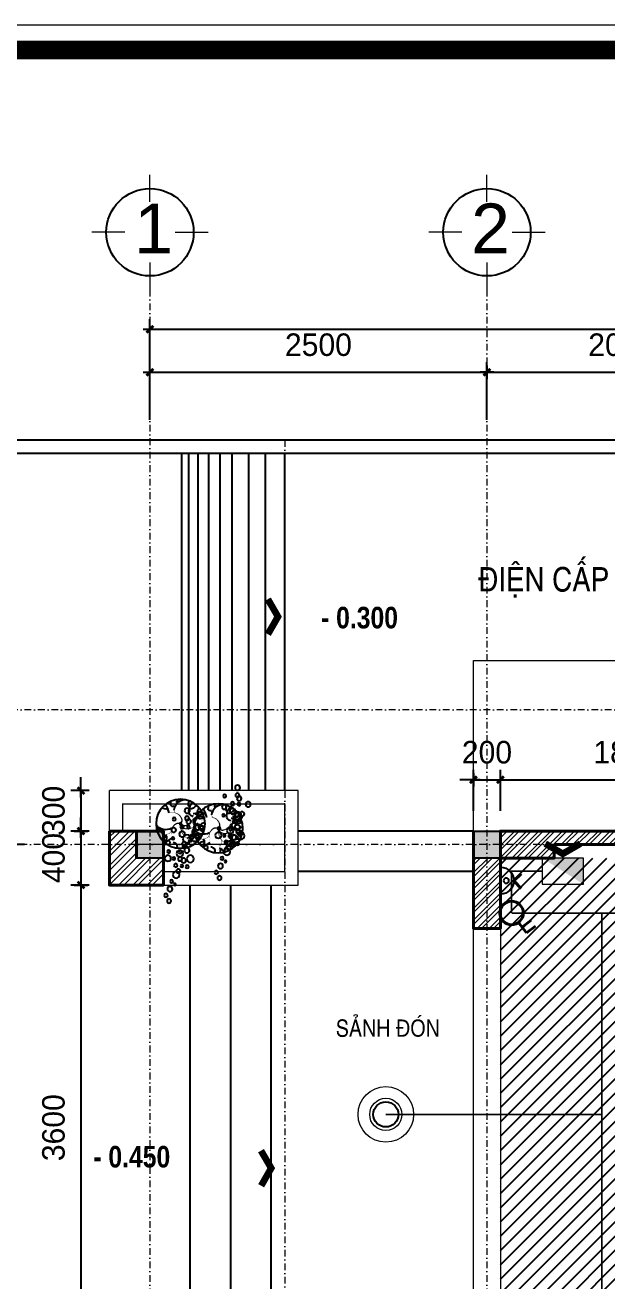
# Model space of a CAD drawing. Header units: millimetres. Extents: x 615730 to 2792744, y 139412 to 597571.
# Drawn here: x 1263817 to 1268132, y 266038 to 275353 of the extents above; entities that cross this region are included whole.
import ezdxf
from ezdxf.enums import TextEntityAlignment as Align

# ---------------------------------------------------------------- set-up
doc = ezdxf.new("R2010")
doc.units = ezdxf.units.MM
doc.header["$MEASUREMENT"] = 0
doc.header["$PDMODE"] = 34
for name, pattern in [('DASHDOT', [1, 0.5, -0.25, 0, -0.25]), ('HIDDEN2', [0.1875, 0.125, -0.0625]), ('HIDDENX2', [0.75, 0.5, -0.25])]:
    doc.linetypes.add(name, pattern=pattern)
doc.layers.get('0').update_dxf_attribs({"lineweight": 5})
for name, color, linetype, lineweight in [('0.1(9)', 9, 'Continuous', 13), ('1L', 1, 'Continuous', 9), ('net dut', 6, 'DASHDOT', 40), ('NET-THAY', 4, 'Continuous', 20), ('NETNGOAITUONG', 1, 'Continuous', 40), ('NTHAY1', 61, 'Continuous', 25), ('thay', 7, 'Continuous', 15), ('TIM TRUC', 149, 'DASHDOT', 9), ('VLIEU', 250, 'Continuous', 9)]:
    doc.layers.add(name, color=color, linetype=linetype, lineweight=lineweight)
for name, color, linetype in [('8', 8, 'Continuous'), ('DEN', 7, 'Continuous'), ('DIENHOA', 3, 'Continuous'), ('H', 252, 'Continuous'), ('HACH', 250, 'Continuous'), ('NET MANH', 252, 'Continuous'), ('netthay', 3, 'Continuous'), ('TEXT', 2, 'Continuous'), ('VL', 155, 'Continuous')]:
    doc.layers.add(name, color=color, linetype=linetype)
doc.styles.add('H280', font='', dxfattribs={"height": 200})
doc.styles.add('KT OZON', font='', dxfattribs={"height": 200})
doc.styles.get("Standard").update_dxf_attribs({"font": ''})
doc.styles.add('STYLE2', font='')
doc.styles.add('VNI-AVO', font='vni-roms.shx')
doc.styles.get('H280').set_extended_font_data('VNI-Avo')
doc.styles.get('KT OZON').set_extended_font_data('VNI-Helve')
doc.styles.get('Standard').set_extended_font_data('VNI-Avo')
doc.styles.get('STYLE2').set_extended_font_data('.VnArial NarrowH')
doc.dimstyles.new('1-50b', dxfattribs={"dimtxt": 167, "dimasz": 50, "dimexe": 75, "dimexo": 150, "dimgap": 120, "dimtad": 1, "dimdec": 0, "dimzin": 12, "dimtxsty": 'VNI-AVO', "dimblk": ']', "dimcen": 0, "dimdle": 50, "dimclrd": 252, "dimclre": 252, "dimclrt": 2, "dimadec": 0, "dimazin": 0, "dimtfac": 1, "dimtdec": 0, "dimtix": 1, "dimtmove": 2, "dimatfit": 0, "dimldrblk": 'OPEN90', "dimfxl": 1, "dimlwd": -1, "dimlwe": -1, "dimarcsym": 0})

# ---------------------------------------------------------------- blocks, each defined once
blk = doc.blocks.new('cay6')
at = {"color": 3}
for points in [[(-301, 851, 0, 0, -0.047364), (-273, 733, 0, 0, -0.075072), (-274, 656, 0, 0, -0.003543), (-289, 561, 0, 0, -0.010099), (-296, 528, 0, 2.51, -0.013906), (-312, 463, 2.51, 6, 0.01), (-335, 372, 6, 7.96, 0.046202), (-340, 331, 7.96, 12, 0.022337), (-340, 244, 12, 12, 0)], [(-59, 901, 0, 1.39, 0), (-40, 858, 1.39, 2.61, 0), (-22, 821, 2.61, 3.67, 0), (-5, 788, 3.67, 4.61, 0), (10, 760, 4.61, 5.43, 0), (23, 736, 5.43, 6.17, 0), (36, 714, 6.17, 6.84, 0), (47, 695, 6.84, 7.45, 0), (57, 677, 7.45, 8.04, 0), (67, 659, 8.04, 8.59, 0), (75, 642, 8.59, 9.13, 0), (82, 625, 9.13, 9.65, 0), (88, 609, 9.65, 10.2, 0), (94, 593, 10.2, 10.7, 0), (99, 576, 10.7, 11.2, 0), (103, 560, 11.2, 11.7, 0), (107, 543, 11.7, 12.2, 0), (110, 526, 12.2, 12.7, 0), (112, 509, 12.7, 13.2, 0), (114, 492, 13.2, 13.6, 0), (115, 477, 13.6, 14.1, 0), (117, 462, 14.1, 14.4, 0), (118, 449, 14.4, 14.8, 0), (118, 439, 14.8, 15, 0), (119, 430, 15, 15, 0)], [(723, 533, 0, 4.75, -0.101447), (695, 371, 4.75, 9, -0.113734), (611, 249, 9, 15.4, -0.04857), (503, 168, 15.4, 18, -0.124462), (452, 152, 18, 23.4, -0.142517), (378, 170, 23.4, 30, 0.11679), (289, 195, 30, 37.5, 0.058327), (194, 189, 37.5, 45, 0.057981), (103, 161, 45, 51.3, 0.142519), (41, 109, 51.3, 60, 0.100124), (-2, 3, 60, 60, 0)], [(565, 699, 0, 3.73, 0), (470, 663, 3.73, 6.94, 0), (390, 627, 6.94, 9.69, 0), (323, 593, 9.69, 12, 0), (268, 560, 12, 14, 0), (223, 529, 14, 15.8, 0), (187, 499, 15.8, 17.2, 0), (157, 472, 17.2, 18.5, 0), (133, 447, 18.5, 19.6, 0), (113, 424, 19.6, 20.6, 0), (96, 403, 20.6, 21.4, 0), (83, 384, 21.4, 22.2, 0), (71, 366, 22.2, 23, 0), (61, 348, 23, 23.7, 0), (53, 330, 23.7, 24.5, 0), (45, 310, 24.5, 25.3, 0), (38, 290, 25.3, 26.1, 0), (31, 267, 26.1, 27.1, 0), (24, 242, 27.1, 28.2, 0), (18, 214, 28.2, 29.4, 0), (12, 181, 29.4, 30.7, 0), (7, 144, 30.7, 32.3, 0), (3, 102, 32.3, 34, 0), (1, 54, 34, 36, 0), (0, 0, 36, 36, 0)], [(-851, 324, 0, 4.75, -0.117411), (-677, 401, 4.75, 9, -0.113734), (-529, 394, 9, 15.4, -0.04857), (-403, 346, 15.4, 18, -0.124462), (-362, 311, 18, 23.4, -0.142517), (-338, 239, 23.4, 30, 0.11679), (-312, 150, 30, 37.5, 0.058327), (-257, 73, 37.5, 45, 0.057981), (-185, 11, 45, 51.3, 0.142519), (-108, -14, 51.3, 60, 0.100124), (4, 5, 60, 60, 0)], [(-136, -882, 0, 4.75, -0.101447), (-231, -747, 4.75, 9, -0.113734), (-257, -602, 9, 15.4, -0.04857), (-238, -468, 15.4, 18, -0.124462), (-213, -421, 18, 23.4, -0.142517), (-148, -381, 23.4, 30, 0.11679), (-66, -336, 30, 37.5, 0.058327), (-4, -265, 37.5, 45, 0.057981), (41, -181, 45, 51.3, 0.142519), (48, -100, 51.3, 60, 0.100124), (4, 5, 60, 60, 0)], [(903, -6, 0, 4.75, -0.101447), (783, -119, 4.75, 9, -0.113734), (643, -166, 9, 15.4, -0.04857), (507, -166, 15.4, 18, -0.124462), (457, -148, 18, 23.4, -0.142517), (408, -90, 23.4, 30, 0.11679), (352, -16, 30, 37.5, 0.058327), (273, 36, 37.5, 45, 0.057981), (183, 68, 45, 51.3, 0.142519), (102, 63, 51.3, 60, 0.100124), (4, 5, 60, 60, 0)], [(889, -188, 0, 0, -0.051925), (762, -147, 0, 0, -0.075072), (697, -106, 0, 0, -0.003543), (625, -42, 0, 0, -0.010099), (601, -19, 0, 2.51, -0.013906), (554, 29, 2.51, 6, 0.01), (489, 96, 6, 7.96, 0.046202), (457, 123, 7.96, 12, 0.022337), (384, 169, 12, 12, 0)], [(-752, -481, 0, 0, -0.047364), (-644, -427, 0, 0, -0.075072), (-569, -410, 0, 0, -0.003543), (-473, -405, 0, 0, -0.010099), (-439, -404, 0, 2.51, -0.013906), (-372, -405, 2.51, 6, 0.01), (-278, -407, 6, 7.96, 0.046202), (-237, -403, 7.96, 12, 0.022337), (-152, -384, 12, 12, 0)], [(602, -682, 0, 0, -0.051925), (525, -574, 0, 0, -0.075072), (498, -502, 0, 0, -0.003543), (479, -408, 0, 0, -0.010099), (473, -375, 0, 2.51, -0.013906), (464, -308, 2.51, 6, 0.01), (453, -215, 6, 7.96, 0.046202), (444, -175, 7.96, 12, 0.022337), (412, -94, 12, 12, 0)]]:
    blk.add_lwpolyline(points, format="xyseb", dxfattribs=at)
for radius in [910, 31.2]:
    blk.add_circle((0, 0), radius, dxfattribs=at)
for centre, radius, start, end in [((-560, 650), 161, 206.9747, 283.8366), ((-699, 515), 180, 317.9201, 61.3062), ((577, 2099), 1803, 230.6519, 240.993), ((-581, 705), 178, 325.9377, 27.6734), ((-292, 844), 160, 275.9576, 15.346), ((-72, 1038), 322, 287.8155, 329.9501), ((213, 862), 135, 165.1955, 220.8846), ((360, 806), 125, 147.1446, 246.1704), ((438, 703), 240, 220.548, 303.4532), ((448, 679), 140, 117.772, 215.0472), ((591, 588), 158, 146.3077, 234.234), ((660, 313), 219, 124.8578, 221.244), ((493, 725), 81.6, 236.5412, 344.1524), ((697, 688), 294, 226.9209, 288.6448), ((452, 611), 144, 304.8578, 28.418), ((654, 376), 152, 42.3063, 123.4532), ((538, 601), 103, 310.4247, 10.9712), ((-541, -234), 457, 61.8279, 143.8629), ((-1003, 517), 363, 287.4355, 341.1546), ((668, -73), 187, 136.9339, 223.8702), ((720, -144), 219, 88.0065, 184.3927), ((1470, -1593), 1803, 108.6285, 118.9696), ((953, 35), 291, 110.3981, 183.246), ((830, 118), 158, 109.4563, 197.3826), ((796, 343), 164, 241.098, 295.9073), ((733, 219), 144, 268.0065, 351.5666), ((902, 128), 178, 204.1109, 265.65), ((833, 286), 81.6, 199.6898, 307.301), ((752, 336), 72.8, 289.4563, 19.8214), ((-2164, 100), 1803, 332.9907, 343.7931), ((495, -457), 187, 100.0825, 187.0188), ((225, -2155), 1803, 71.7772, 82.1182), ((1008, 255), 659, 223.8702, 253.9919), ((788, -543), 291, 73.5468, 146.3946), ((748, -416), 233, 55.3708, 133.8299), ((803, -437), 178, 167.2596, 228.7987), ((776, -326), 144, 165.1452, 270.8962), ((847, -202), 164, 204.2467, 259.056), ((-549, -721), 178, 68.9344, 138.3931), ((-602, -759), 224, 347.0563, 4.767), ((-291, -733), 88.3, 66.2178, 184.767), ((187, -471), 425, 184.5943, 267.0236), ((-71, -822), 66.7, 129.0834, 263.4578), ((429, -726), 144, 128.2939, 234.0449), ((964, -400), 659, 187.0188, 217.1406), ((353, -781), 233, 18.5195, 96.9786)]:
    blk.add_arc(centre, radius, start, end, dxfattribs=at)
blk = doc.blocks.new('CAY')
at = {"layer": 'DIENHOA', "lineweight": -2}
for centre, radius in [((-125, -15), 22.6), ((0, 0), 52.8), ((479, -19), 37.7), ((-687, -140), 30.2), ((-619, -207), 26.4), ((-513, -173), 37.7), ((-426, -121), 15.1), ((-396, -181), 22.6), ((-283, -140), 49.1), ((-223, -124), 30.2), ((-151, -185), 26.4), ((-136, -94), 18.9), ((-49, -90), 34), ((-42, -147), 30.2), ((34, -173), 49.1), ((57, -173), 22.6), ((106, -83), 37.7), ((189, -143), 34), ((272, -128), 60.3), ((260, -64), 11.3), ((321, -215), 41.5), ((317, -68), 33.9), ((445, -151), 22.6), ((528, -170), 33.9), ((566, -207), 30.2), ((-79, -324), 45.3), ((-60, -238), 18.9), ((19, -339), 22.6), ((226, -328), 18.9), ((347, -351), 34), ((426, -245), 26.4), ((506, -388), 22.6), ((676, -234), 37.7)]:
    blk.add_circle(centre, radius, dxfattribs=at)
blk = doc.blocks.new('TRUC 1')
at = {"ltscale": 50}
blk.add_circle((0, -9525), 8572, dxfattribs=at)
at = {"layer": '0.1(9)', "ltscale": 50}
for p, q in [((0, -3572), (0, 1782)), ((-4942, -9525), (-11427, -9525)), ((4942, -9525), (11427, -9525)), ((0, -15478), (0, -20832))]:
    blk.add_line(p, q, dxfattribs=at)
at = {"layer": 'TEXT', "ltscale": 50, "style": 'H280'}
blk.add_attdef('1', text='', height=10478, dxfattribs=at).set_placement((-214, -4892), align=Align.CENTER)
blk = doc.blocks.new(']')
for p, q in [((1, 0), (-1, 0)), ((0, 1), (0, -1))]:
    blk.add_line(p, q)
at = {"color": 9, "const_width": 0.4}
blk.add_lwpolyline([(-0.51, -0.51), (0.51, 0.51)], dxfattribs=at)
blk = doc.blocks.new('*D2638')
at = {"layer": 'DEFPOINTS', "color": 0, "ltscale": 10, "transparency": 16777216}
for p in [(1263282.3, 269274.5), (1263963.9, 269274.5), (1264071.8, 265274.5, -2.7)]:
    blk.add_point(p, dxfattribs=at)
at = {"layer": 'VL', "color": 252, "ltscale": 10, "transparency": 16777216}
for p, q in [((1263813.9, 269274.5), (1263207.3, 269274.5)), ((1263282.3, 265324.5), (1263282.3, 269224.5)), ((1263921.8, 265274.5), (1263207.3, 265274.5))]:
    blk.add_line(p, q, dxfattribs=at)
at = {"layer": 'VL', "color": 252, "ltscale": 10, "transparency": 16777216, "xscale": 50, "yscale": 50, "zscale": 50}
for p, rotation in [((1263282.3, 269274.5), 90), ((1263282.3, 265274.5), 270)]:
    blk.add_blockref(']', p, dxfattribs=dict(at, rotation=rotation))
at = {"layer": 'VL', "color": 2, "ltscale": 10, "transparency": 16777216, "insert": (1263078.8, 267274.5), "char_height": 167, "attachment_point": 5, "rotation": 90, "style": 'VNI-AVO'}
blk.add_mtext('4000', dxfattribs=at)
blk = doc.blocks.new('_Open90')
at = {"color": 0, "linetype": 'ByBlock', "lineweight": -2}
for p, q in [((0, 0), (-1, 0)), ((-0.5, 0.5), (0, 0)), ((0, 0), (-0.5, -0.5))]:
    blk.add_line(p, q, dxfattribs=at)
blk = doc.blocks.new('*D2639')
at = {"layer": 'DEFPOINTS', "color": 0, "ltscale": 10, "transparency": 16777216}
for p in [(1263282.3, 270274.2), (1263463.1, 270274.2, 0), (1263963.9, 269274.5)]:
    blk.add_point(p, dxfattribs=at)
at = {"layer": 'VL', "color": 252, "ltscale": 10, "transparency": 16777216}
for p, q in [((1263313.1, 270274.2), (1263207.3, 270274.2)), ((1263282.3, 269324.5), (1263282.3, 270224.2)), ((1263813.9, 269274.5), (1263207.3, 269274.5))]:
    blk.add_line(p, q, dxfattribs=at)
at = {"layer": 'VL', "color": 252, "ltscale": 10, "transparency": 16777216, "xscale": 50, "yscale": 50, "zscale": 50}
for p, rotation in [((1263282.3, 270274.2), 90), ((1263282.3, 269274.5), 270)]:
    blk.add_blockref(']', p, dxfattribs=dict(at, rotation=rotation))
at = {"layer": 'VL', "color": 2, "ltscale": 10, "transparency": 16777216, "insert": (1263078.8, 269774.3), "char_height": 167, "attachment_point": 5, "rotation": 90, "style": 'VNI-AVO'}
blk.add_mtext('1000', dxfattribs=at)
blk = doc.blocks.new('*D2643')
at = {"layer": 'DEFPOINTS', "color": 0, "ltscale": 10, "transparency": 16777216}
for p in [(1267242.5, 272777.7), (1264743, 272274.5, -1.1), (1267242.5, 272274.5)]:
    blk.add_point(p, dxfattribs=at)
at = {"layer": 'VL', "color": 252, "ltscale": 10, "transparency": 16777216}
for p, q in [((1264743, 272424.5), (1264743, 272852.7)), ((1267242.5, 272424.5), (1267242.5, 272852.7)), ((1264793, 272777.7), (1267192.5, 272777.7))]:
    blk.add_line(p, q, dxfattribs=at)
at = {"layer": 'VL', "color": 252, "ltscale": 10, "transparency": 16777216, "xscale": 50, "yscale": 50, "zscale": 50, "rotation": 180}
blk.add_blockref(']', (1264743, 272777.7), dxfattribs=at)
at = {"layer": 'VL', "color": 252, "ltscale": 10, "transparency": 16777216, "xscale": 50, "yscale": 50, "zscale": 50}
blk.add_blockref(']', (1267242.5, 272777.7), dxfattribs=at)
at = {"layer": 'VL', "color": 2, "ltscale": 10, "transparency": 16777216, "insert": (1265992.8, 272981.2), "char_height": 167, "attachment_point": 5, "style": 'VNI-AVO'}
blk.add_mtext('2500', dxfattribs=at)
blk = doc.blocks.new('*D2644')
at = {"layer": 'DEFPOINTS', "color": 0, "ltscale": 10, "transparency": 16777216}
for p in [(1269242.5, 272777.7), (1269242.5, 272777.7), (1267242.5, 272274.5)]:
    blk.add_point(p, dxfattribs=at)
at = {"layer": 'VL', "color": 252, "ltscale": 10, "transparency": 16777216}
for p, q in [((1267242.5, 272424.5), (1267242.5, 272852.7)), ((1267292.5, 272777.7), (1269192.5, 272777.7)), ((1269242.5, 272627.7), (1269242.5, 272702.7))]:
    blk.add_line(p, q, dxfattribs=at)
at = {"layer": 'VL', "color": 252, "ltscale": 10, "transparency": 16777216, "xscale": 50, "yscale": 50, "zscale": 50, "rotation": 180}
blk.add_blockref(']', (1267242.5, 272777.7), dxfattribs=at)
at = {"layer": 'VL', "color": 252, "ltscale": 10, "transparency": 16777216, "xscale": 50, "yscale": 50, "zscale": 50}
blk.add_blockref(']', (1269242.5, 272777.7), dxfattribs=at)
at = {"layer": 'VL', "color": 2, "ltscale": 10, "transparency": 16777216, "insert": (1268242.5, 272981.2), "char_height": 167, "attachment_point": 5, "style": 'VNI-AVO'}
blk.add_mtext('2000', dxfattribs=at)
blk = doc.blocks.new('*D2649')
at = {"layer": 'DEFPOINTS', "color": 0, "ltscale": 10, "transparency": 16777216}
for p in [(1285343.3, 273096.8), (1264743, 272274.5), (1285343.3, 272274.5)]:
    blk.add_point(p, dxfattribs=at)
at = {"layer": 'VL', "color": 252, "ltscale": 10, "transparency": 16777216}
for p, q in [((1264743, 272424.5), (1264743, 273171.8)), ((1285343.3, 272424.5), (1285343.3, 273171.8)), ((1264793, 273096.8), (1285293.3, 273096.8))]:
    blk.add_line(p, q, dxfattribs=at)
at = {"layer": 'VL', "color": 252, "ltscale": 10, "transparency": 16777216, "xscale": 50, "yscale": 50, "zscale": 50, "rotation": 180}
blk.add_blockref(']', (1264743, 273096.8), dxfattribs=at)
at = {"layer": 'VL', "color": 252, "ltscale": 10, "transparency": 16777216, "xscale": 50, "yscale": 50, "zscale": 50}
blk.add_blockref(']', (1285343.3, 273096.8), dxfattribs=at)
at = {"layer": 'VL', "color": 2, "ltscale": 10, "transparency": 16777216, "insert": (1275043.2, 273300.3), "char_height": 167, "attachment_point": 5, "style": 'VNI-AVO'}
blk.add_mtext('20600', dxfattribs=at)
blk = doc.blocks.new('*D2674')
at = {"layer": 'DEFPOINTS', "color": 0, "ltscale": 10, "transparency": 16777216}
for p in [(1267342.5, 269755.1), (1267142.5, 269374.5), (1267342.5, 269374.5)]:
    blk.add_point(p, dxfattribs=at)
at = {"layer": 'VL', "color": 252, "ltscale": 10, "transparency": 16777216}
for p, q in [((1267092.5, 269755.1), (1267042.5, 269755.1)), ((1267142.5, 269524.5), (1267142.5, 269830.1)), ((1267142.5, 269755.1), (1267342.5, 269755.1)), ((1267342.5, 269524.5), (1267342.5, 269830.1)), ((1267392.5, 269755.1), (1267442.5, 269755.1))]:
    blk.add_line(p, q, dxfattribs=at)
at = {"layer": 'VL', "color": 252, "ltscale": 10, "transparency": 16777216, "xscale": 50, "yscale": 50, "zscale": 50}
blk.add_blockref(']', (1267142.5, 269755.1), dxfattribs=at)
at = {"layer": 'VL', "color": 252, "ltscale": 10, "transparency": 16777216, "xscale": 50, "yscale": 50, "zscale": 50, "rotation": 180}
blk.add_blockref(']', (1267342.5, 269755.1), dxfattribs=at)
at = {"layer": 'VL', "color": 2, "ltscale": 10, "transparency": 16777216, "insert": (1267242.5, 269958.6), "char_height": 167, "attachment_point": 5, "style": 'VNI-AVO'}
blk.add_mtext('200', dxfattribs=at)
blk = doc.blocks.new('*D2675')
at = {"layer": 'DEFPOINTS', "color": 0, "ltscale": 10, "transparency": 16777216}
for p in [(1269217.3, 269755), (1267342.5, 269374.5), (1269217.3, 269374.4)]:
    blk.add_point(p, dxfattribs=at)
at = {"layer": 'VL', "color": 252, "ltscale": 10, "transparency": 16777216}
for p, q in [((1267342.5, 269524.5), (1267342.5, 269830)), ((1267392.5, 269755), (1269167.3, 269755)), ((1269217.3, 269524.4), (1269217.3, 269830))]:
    blk.add_line(p, q, dxfattribs=at)
at = {"layer": 'VL', "color": 252, "ltscale": 10, "transparency": 16777216, "xscale": 50, "yscale": 50, "zscale": 50, "rotation": 180}
blk.add_blockref(']', (1267342.5, 269755), dxfattribs=at)
at = {"layer": 'VL', "color": 252, "ltscale": 10, "transparency": 16777216, "xscale": 50, "yscale": 50, "zscale": 50}
blk.add_blockref(']', (1269217.3, 269755), dxfattribs=at)
at = {"layer": 'VL', "color": 2, "ltscale": 10, "transparency": 16777216, "insert": (1268279.9, 269958.5), "char_height": 167, "attachment_point": 5, "style": 'VNI-AVO'}
blk.add_mtext('1875', dxfattribs=at)
blk = doc.blocks.new('*D2680')
at = {"layer": 'DEFPOINTS', "color": 0, "ltscale": 10, "transparency": 16777216}
for p in [(1264443, 269674.8, 44.2), (1264231.7, 269374.5), (1264443, 269374.5, 47.3)]:
    blk.add_point(p, dxfattribs=at)
at = {"layer": 'VL', "color": 252, "ltscale": 10, "transparency": 16777216}
for p, q in [((1264231.7, 269724.8), (1264231.7, 269774.8)), ((1264293, 269674.8), (1264156.7, 269674.8)), ((1264231.7, 269674.8), (1264231.7, 269374.5)), ((1264293, 269374.5), (1264156.7, 269374.5)), ((1264231.7, 269324.5), (1264231.7, 269274.5))]:
    blk.add_line(p, q, dxfattribs=at)
at = {"layer": 'VL', "color": 252, "ltscale": 10, "transparency": 16777216, "xscale": 50, "yscale": 50, "zscale": 50}
for p, rotation in [((1264231.7, 269674.8), 270), ((1264231.7, 269374.5), 90)]:
    blk.add_blockref(']', p, dxfattribs=dict(at, rotation=rotation))
at = {"layer": 'VL', "color": 2, "ltscale": 10, "transparency": 16777216, "insert": (1264028.2, 269524.6), "char_height": 167, "attachment_point": 5, "rotation": 90, "style": 'VNI-AVO'}
blk.add_mtext('300', dxfattribs=at)
blk = doc.blocks.new('*D2681')
at = {"layer": 'DEFPOINTS', "color": 0, "ltscale": 10, "transparency": 16777216}
for p in [(1264443, 269374.5, 47.3), (1264231.7, 268974.5), (1264443, 268974.5)]:
    blk.add_point(p, dxfattribs=at)
at = {"layer": 'VL', "color": 252, "ltscale": 10, "transparency": 16777216}
for p, q in [((1264231.7, 269424.5), (1264231.7, 269474.5)), ((1264293, 269374.5), (1264156.7, 269374.5)), ((1264231.7, 269374.5), (1264231.7, 268974.5)), ((1264293, 268974.5), (1264156.7, 268974.5)), ((1264231.7, 268924.5), (1264231.7, 268874.5))]:
    blk.add_line(p, q, dxfattribs=at)
at = {"layer": 'VL', "color": 252, "ltscale": 10, "transparency": 16777216, "xscale": 50, "yscale": 50, "zscale": 50}
for p, rotation in [((1264231.7, 269374.5), 270), ((1264231.7, 268974.5), 90)]:
    blk.add_blockref(']', p, dxfattribs=dict(at, rotation=rotation))
at = {"layer": 'VL', "color": 2, "ltscale": 10, "transparency": 16777216, "insert": (1264028.2, 269174.5), "char_height": 167, "attachment_point": 5, "rotation": 90, "style": 'VNI-AVO'}
blk.add_mtext('400', dxfattribs=at)
blk = doc.blocks.new('*D2682')
at = {"layer": 'DEFPOINTS', "color": 0, "ltscale": 10, "transparency": 16777216}
for p in [(1264443, 268974.5), (1264231.7, 265374.5), (1264427.4, 265374.5)]:
    blk.add_point(p, dxfattribs=at)
at = {"layer": 'VL', "color": 252, "ltscale": 10, "transparency": 16777216}
for p, q in [((1264293, 268974.5), (1264156.7, 268974.5)), ((1264231.7, 268924.5), (1264231.7, 265424.5)), ((1264277.4, 265374.5), (1264156.7, 265374.5))]:
    blk.add_line(p, q, dxfattribs=at)
at = {"layer": 'VL', "color": 252, "ltscale": 10, "transparency": 16777216, "xscale": 50, "yscale": 50, "zscale": 50}
for p, rotation in [((1264231.7, 268974.5), 90), ((1264231.7, 265374.5), 270)]:
    blk.add_blockref(']', p, dxfattribs=dict(at, rotation=rotation))
at = {"layer": 'VL', "color": 2, "ltscale": 10, "transparency": 16777216, "insert": (1264028.2, 267174.5), "char_height": 167, "attachment_point": 5, "rotation": 90, "style": 'VNI-AVO'}
blk.add_mtext('3600', dxfattribs=at)
blk = doc.blocks.new('S-3G')
for p, q in [((0, 2.711), (0, 1.74)), ((0, 2.711), (0.838, 2.711)), ((0, 2.175), (0.838, 2.175))]:
    blk.add_line(p, q)
blk.add_circle((0, 0.87), 0.87)
blk = doc.blocks.new('WLH')
at = {"layer": 'DEN'}
blk.add_line((0, -258), (0, 258), dxfattribs=at)
at = {"layer": 'DEN', "color": 1}
blk.add_circle((87, 0), 39, dxfattribs=at)
at = {"layer": 'DEN'}
blk.add_arc((0, 0), 200, 270, 90, dxfattribs=at)
blk = doc.blocks.new('dfdfdf')
at = {"layer": 'NETNGOAITUONG', "ltscale": 100}
blk.add_lwpolyline([(-110278.2, 93063.9), (-110337.1, 93118.7), (-110387.7, 93063.9)], dxfattribs=at)
at = {"layer": 'NETNGOAITUONG', "ltscale": 100, "xscale": 0.5, "yscale": 0.5, "zscale": 0.5, "rotation": 270}
blk.add_blockref('WLH', (-110337.1, 93218.7), dxfattribs=at)

msp = doc.modelspace()

# ---------------------------------------------------------------- hatches: boundary and pattern name
at = {"layer": 'H'}
h = msp.add_hatch(color=5, dxfattribs=at)
h.set_gradient(color1=(0, 0, 255), one_color=1, tint=1, name='SPHERICAL')
h.paths.add_polyline_path([(1267958.6, 268980.6), (1267958.6, 269174.5), (1267652, 269174.5)])
at = {"layer": 'HACH', "ltscale": 10}
h = msp.add_hatch(dxfattribs=at)
h.set_pattern_fill('ANSI31', color=256, scale=600, style=0)
h.set_pattern_definition([(45, (599203.67, 2341.64), (-53.0330086, 53.0330086), [])])
h.paths.add_polyline_path([(1268242.5, 268274.5), (1272342, 268274.5), (1272342, 265874.5), (1268242.5, 265874.5)], flags=16)
h.paths.add_polyline_path([(1269342.5, 264974.5), (1267342.5, 264974.5), (1267342.5, 269174.5), (1273242, 269174.5), (1273242, 264974.5), (1271662, 264974.5), (1271662, 264674.5), (1269342.5, 264674.5)])
at = {"layer": 'VLIEU', "ltscale": 10}
h = msp.add_hatch(dxfattribs=at)
h.set_pattern_fill('STEEL', color=256, scale=600, style=0)
h.set_pattern_definition([(45, (688865.626, 17005.424), (-53.033009, 53.033009), []), (45, (688865.626, 17042.924), (-53.033009, 53.033009), [])])
h.paths.add_polyline_path([(1264843, 269174.5), (1264643, 269174.5), (1264643, 269274.5), (1264443, 269274.5), (1264443, 268974.5), (1264843, 268974.5)])
h.paths.add_polyline_path([(1264643, 269374.5), (1264443, 269374.5), (1264443, 269274.5), (1264643, 269274.5)])
h = msp.add_hatch(dxfattribs=at)
h.set_pattern_fill('STEEL', color=256, scale=500, style=0)
h.set_pattern_definition([(45, (600767.42, -28937.12), (-44.194174, 44.194174), []), (45, (600767.42, -28905.87), (-44.194174, 44.194174), [])])
h.paths.add_polyline_path([(1267342.5, 269174.5), (1267142.5, 269174.5), (1267142.5, 268653), (1267342.3, 268653)])
h.paths.add_polyline_path([(1267742.3, 269274.5), (1268817, 269274.5), (1268817, 269174.5), (1269217.3, 269174.5), (1269217.3, 269374.5), (1267342.5, 269374.5), (1267342.5, 269174.5), (1267742.3, 269174.5)])

# ---------------------------------------------------------------- linework, layer by layer
at = {"layer": '1L'}
msp.add_lwpolyline([(1267958.6, 269174.5), (1267652, 269174.5), (1267652, 268980.6), (1267958.6, 268980.6)], close=True, dxfattribs=at)
at = {"layer": '8'}
msp.add_circle((1266492.5, 267273), 93.1, dxfattribs=at)
at = {"layer": 'H', "const_width": 138.2}
msp.add_lwpolyline([(1261127.8, 256183.5), (1288130.6, 256183.5), (1288130.6, 275168.5), (1261127.8, 275168.5)], close=True, dxfattribs=at)
at = {"layer": 'net dut', "linetype": 'HIDDEN2', "ltscale": 400, "const_width": 12.1}
for points in [[(1270257.7, 269223.1), (1270257.7, 268766.8), (1267425.2, 268766.8)], [(1267652, 269077.5), (1267425.2, 269077.5), (1267425.2, 268766.8)], [(1269278.7, 265325.9), (1268094.1, 265325.9), (1268094.1, 268766.8)], [(1266492.5, 267273), (1268094.1, 267273)]]:
    msp.add_lwpolyline(points, dxfattribs=at)
at = {"layer": 'NET MANH'}
for p, q in [((1267142.5, 269374.5, 280), (1265842.5, 269374.5)), ((1267142.5, 269074.5, 280), (1265842.5, 269074.5)), ((1265042.5, 265374.5), (1265042.5, 268974.5, 247.1)), ((1265342.5, 265374.5), (1265342.5, 268974.5, 247.1)), ((1265642.5, 265374.5), (1265642.5, 268974.5, 247.1))]:
    msp.add_line(p, q, dxfattribs=at)
at = {"layer": 'NET MANH', "elevation": -13.1}
msp.add_lwpolyline([(1264643, 269374.5), (1264843, 269374.5), (1264843, 269174.5), (1264643, 269174.5)], close=True, dxfattribs=at)
at = {"layer": 'NET MANH'}
msp.add_lwpolyline([(1267142.5, 269374.5), (1267342.5, 269374.5), (1267342.5, 269174.5), (1267142.5, 269174.5)], close=True, dxfattribs=at)
for points in [[(1264643, 269174.5, -13.1), (1264843, 269174.5, -13.1), (1264643, 269374.5, -13.1), (1264843, 269374.5, -13.1)], [(1267142.5, 269174.5), (1267342.5, 269174.5), (1267142.5, 269374.5), (1267342.5, 269374.5)]]:
    msp.add_solid(points, dxfattribs=at)
at = {"layer": 'NET-THAY'}
for p, q in [((1265842.5, 269674.9), (1264443, 269674.8, 44.2)), ((1264443, 269374.5, 47.3), (1264443, 269674.8, 44.2)), ((1265842.5, 268974.5), (1265842.5, 269674.9)), ((1264543, 269374.5, 47.3), (1264543, 269579.5)), ((1265742.5, 269574.8), (1264543, 269574.8, 45.3)), ((1265742.5, 269074.5), (1265742.5, 269582.6)), ((1265742.5, 269274.5, 159.3), (1264643, 269274.5, 64.6)), ((1264843, 269074.5, 126.9), (1265742.5, 269074.5, 12.7)), ((1264843, 268974.5, 126.9), (1265842.5, 268974.5))]:
    msp.add_line(p, q, dxfattribs=at)
at = {"layer": 'NETNGOAITUONG'}
for p, q in [((1264643, 269374.5, -13.1), (1264643, 269174.5, -13.1)), ((1267142.5, 269374.5), (1267142.5, 269174.5))]:
    msp.add_line(p, q, dxfattribs=at)
at = {"layer": 'NETNGOAITUONG', "elevation": 126.9}
msp.add_lwpolyline([(1264443, 269374.5), (1264843, 269374.5), (1264843, 268974.5), (1264443, 268974.5)], close=True, dxfattribs=at)
at = {"layer": 'NETNGOAITUONG', "elevation": 63.4}
msp.add_lwpolyline([(1267342.5, 269274.4), (1267342.3, 268653), (1267142.5, 268653), (1267142.5, 269374.5)], dxfattribs=at)
at = {"layer": 'NETNGOAITUONG'}
msp.add_lwpolyline([(1267742.3, 269274.5), (1268817, 269274.5), (1268817, 269174.5), (1269217.3, 269174.5), (1269217.3, 269374.5), (1267342.5, 269374.5), (1267342.5, 269174.5), (1267742.3, 269174.5)], close=True, dxfattribs=at)
at = {"layer": 'netthay', "color": 9, "elevation": 123.5}
msp.add_lwpolyline([(1265566.8, 267003.9, 50, 50, 0), (1265642.5, 266874.5, 50, 50, 0), (1265568.3, 266744.1, 50, 50, 0), (1265642.5, 266874.5, 0, 0, 0), (1265042.5, 266874.5, 0, 0, 0)], format="xyseb", dxfattribs=at)
at = {"layer": 'thay', "linetype": 'Continuous'}
msp.add_lwpolyline([(1260943.4, 255999.2), (1288315, 255999.2), (1288315, 275352.8), (1260943.4, 275352.8)], close=True, dxfattribs=at)
at = {"layer": 'thay'}
msp.add_lwpolyline([(1267935.2, 269281.3, 50, 50, 0), (1267805.2, 269206.3, 50, 50, 0), (1267675.3, 269281.3, 50, 50, 0), (1267805.2, 269206.3, 0, 0, 0), (1267805.2, 271024.6, 0, 0, 0)], format="xyseb", dxfattribs=at)
for radius in [206, 119.5]:
    msp.add_circle((1266492.5, 267273), radius, dxfattribs=at)
at = {"layer": 'TIM TRUC', "ltscale": 100}
for p, q in [((1264743, 273389), (1264743, 258877.7, -13.1)), ((1267242.5, 273389), (1267242.5, 258877.7)), ((1265742.5, 272274.5), (1265742.5, 258877.7)), ((1282181, 270274.2), (1262767.9, 270274.2)), ((1273442, 269274.4), (1262767.9, 269274.5))]:
    msp.add_line(p, q, dxfattribs=at)
at = {"layer": 'VL', "ltscale": 10}
for p, q in [((1288315, 272274.5), (1261127.8, 272274.5)), ((1288315, 272174.5), (1261127.8, 272174.5)), ((1264980, 269674.9), (1264980, 272174.5)), ((1265032.3, 269674.9), (1265032.3, 272174.5)), ((1265101.9, 269674.9), (1265101.9, 272174.5)), ((1265180.2, 269674.9), (1265180.2, 272174.5)), ((1265263.6, 269674.9), (1265263.6, 272174.5)), ((1265352.3, 269674.9), (1265352.3, 272174.5)), ((1265476.5, 269674.9), (1265476.5, 272174.5)), ((1265600.6, 269674.9), (1265600.6, 272174.5)), ((1265742.5, 269674.9), (1265742.5, 272174.5))]:
    msp.add_line(p, q, dxfattribs=at)
at = {"layer": 'VL', "color": 9, "ltscale": 10}
msp.add_lwpolyline([(1265617.8, 271094.7, 50, 50, 0), (1265692.8, 270964.8, 50, 50, 0), (1265617.8, 270834.9, 50, 50, 0), (1265692.8, 270964.8, 0, 0, 0), (1264995.4, 270964.8, 0, 0, 0)], format="xyseb", dxfattribs=at)
at = {"layer": 'VLIEU', "ltscale": 10}
for p, q in [((1267142.5, 269374.5), (1267142.5, 270638.8)), ((1267142.5, 270638.8), (1273442, 270638.8))]:
    msp.add_line(p, q, dxfattribs=at)
msp.add_lwpolyline([(1267142.5, 268653), (1267342.3, 268653), (1267342.3, 265893), (1267142.5, 265893)], close=True, dxfattribs=at)

# ---------------------------------------------------------------- block references
at = {"layer": 'net dut', "xscale": -1, "rotation": 89.99970548811272}
msp.add_blockref('dfdfdf', (1360560.7, 158669.2), dxfattribs=at)
at = {"layer": 'NETNGOAITUONG', "linetype": 'HIDDENX2', "ltscale": 100, "xscale": -100.000000000058, "yscale": 100, "zscale": 100, "rotation": 216.9562103509171}
msp.add_blockref('S-3G', (1267372.9, 268836.4), dxfattribs=at)
at = {"layer": 'netthay', "lineweight": -2, "ltscale": 10}
ref = msp.add_blockref('TRUC 1', (1264743, 273456.3), dxfattribs=dict(at, xscale=0.03778148023411632, yscale=0.03778148023411632, zscale=0.03778148023411632, rotation=180))
ref.add_attrib('1', '1', dxfattribs={"layer": 'TEXT', "color": 3, "ltscale": 50, "height": 370.2, "style": 'KT OZON'}).set_placement((1264769.7, 273659.3), align=Align.CENTER)
ref = msp.add_blockref('TRUC 1', (1267242.5, 273456.3), dxfattribs=dict(at, xscale=0.03778148023411632, yscale=0.03778148023411632, zscale=0.03778148023411632, rotation=180))
ref.add_attrib('1', '2', dxfattribs={"layer": 'TEXT', "color": 3, "ltscale": 50, "height": 370.2, "style": 'KT OZON'}).set_placement((1267269.2, 273659.3), align=Align.CENTER)
at = {"layer": 'NTHAY1'}
for name, p, xscale, yscale, zscale, rotation in [('CAY', (1265417.2, 269339.5), -0.4999999999037502, 0.5, 0.5, 254.693807951737), ('CAY', (1265042.9, 269168.9, 113.9), -0.4999999999037502, 0.5, 0.5, 254.693807951737), ('cay6', (1264970.4, 269429, 323.7), -0.1999999999534339, 0.1999999999534339, 0.1999999999999886, 180), ('cay6', (1265250.2, 269395.2, 323.7), -0.1999999999534339, 0.1999999999534339, 0.1999999999999886, 180)]:
    msp.add_blockref(name, p, dxfattribs=dict(at, xscale=xscale, yscale=yscale, zscale=zscale, rotation=rotation))

# ---------------------------------------------------------------- texts
at = {"insert": (1267178.6, 271332.3), "char_height": 180, "width": 6821.472, "attachment_point": 1}
msp.add_mtext('{\\fVNI-Helve-Condense|b1|i0|c0|p2;ÑIEÄN CAÁP VAØO}', dxfattribs=at)
at = {"layer": 'NTHAY1', "char_height": 160, "width": 11369.12, "attachment_point": 3}
for s, insert in [('{\\fVNI-Helve-Condense|b1|i0|c0|p2;- 0.300}', (1266582.6, 271038.1)), ('{\\fVNI-Helve-Condense|b1|i0|c0|p2;- 0.450}', (1264893.5, 267039.3))]:
    msp.add_mtext(s, dxfattribs=dict(at, insert=insert))
at = {"layer": 'TEXT', "color": 140, "style": 'STYLE2'}
msp.add_text('S¶NH §ãN', height=128, dxfattribs=at).set_placement((1266507.6, 267913.2), align=Align.MIDDLE_CENTER)

# ---------------------------------------------------------------- dimensions: what is measured, and where the dimension line sits
at = {"layer": 'VL', "ltscale": 10}
for base, p1, p2, override, picture, middle in [((1285343.3, 273096.8), (1264743, 272274.5), (1285343.3, 272274.5), {"dimfxl": 150, "dimarcsym": 1}, '*D2649', (1275043.2, 273300.3)), ((1267242.5426, 272777.6822), (1264743.0125, 272274.4517, -1.0744), (1267242.5426, 272274.4517), {"dimfxl": 150, "dimarcsym": 1}, '*D2643', (1265992.7775, 272981.1822)), ((1269242.5, 272777.7), (1267242.5, 272274.5), (1269242.5, 272777.7), {"dimfxl": 150, "dimarcsym": 1}, '*D2644', (1268242.5, 272981.2)), ((1267342.5, 269755.1), (1267142.5, 269374.5), (1267342.5, 269374.5), {"dimfxl": 40}, '*D2674', (1267242.5, 269958.6)), ((1269217.3, 269755), (1267342.5, 269374.5), (1269217.3, 269374.4), {"dimfxl": 40}, '*D2675', (1268279.9, 269958.5))]:
    dim = msp.add_linear_dim(base=base, p1=p1, p2=p2, dimstyle='1-50b', override=override, dxfattribs=at)
    dim.commit()
    dim.dimension.update_dxf_attribs({"geometry": picture, "text_midpoint": middle})
for base, p1, p2, override, picture, middle in [((1263282.3, 270274.2), (1263963.9, 269274.5), (1263463.1, 270274.2, 0), {"dimfxl": 150, "dimarcsym": 1}, '*D2639', (1263078.8, 269774.3)), ((1264231.7, 269374.5), (1264443, 269674.8, 44.2), (1264443, 269374.5, 47.3), {"dimfxl": 40}, '*D2680', (1264028.2, 269524.6)), ((1264231.7, 268974.5), (1264443, 269374.5, 47.3), (1264443, 268974.5), {"dimfxl": 40}, '*D2681', (1264028.2, 269174.5)), ((1263282.3, 269274.5), (1264071.8, 265274.5, -2.7), (1263963.9, 269274.5), {"dimfxl": 150, "dimarcsym": 1}, '*D2638', (1263078.8, 267274.5)), ((1264231.7, 265374.5), (1264443, 268974.5), (1264427.4, 265374.5), {"dimfxl": 40}, '*D2682', (1264028.2, 267174.5))]:
    dim = msp.add_linear_dim(base=base, p1=p1, p2=p2, angle=90, dimstyle='1-50b', override=override, dxfattribs=at)
    dim.commit()
    dim.dimension.update_dxf_attribs({"geometry": picture, "text_midpoint": middle})

doc.saveas('drawing.dxf')
